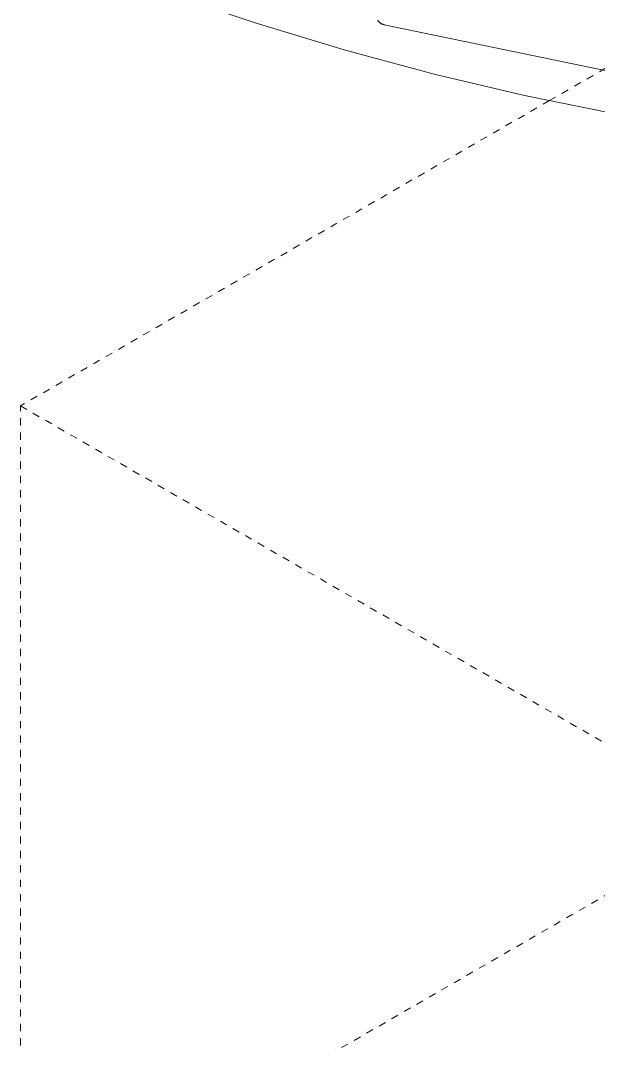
# Model space of a CAD drawing. Header units: inches. Extents: x -4 to 200, y 0 to 129.
# Drawn here: x 154.72 to 162.73, y 81.89 to 96.1 of the extents above; entities that cross this region are included whole.
import ezdxf

# ---------------------------------------------------------------- set-up
doc = ezdxf.new("R2010")
doc.units = ezdxf.units.IN
doc.linetypes.add('HIDDEN', pattern=[1.905, 1.27, -0.635])
doc.layers.add('ZANO_R', color=7, linetype='Continuous', lineweight=0)
doc.layers.add('ZANO_R_przerywana', color=250, linetype='HIDDEN', lineweight=0)

msp = doc.modelspace()

# ---------------------------------------------------------------- linework, layer by layer
at = {"layer": 'ZANO_R'}
for p, q in [((157.97084, 96.0637), (157.35993, 96.26742)), ((159.20521, 95.68732), (157.97084, 96.0637)), ((159.67093, 96.09405), (159.66823, 96.09801)), ((159.67376, 96.09018), (159.67093, 96.09405)), ((159.67673, 96.0864), (159.67376, 96.09018)), ((159.67982, 96.08273), (159.67673, 96.0864)), ((159.68303, 96.07917), (159.67982, 96.08273)), ((159.68637, 96.07572), (159.68303, 96.07917)), ((159.68982, 96.07239), (159.68637, 96.07572)), ((159.69338, 96.06917), (159.68982, 96.07239)), ((159.69705, 96.06608), (159.69338, 96.06917)), ((159.70082, 96.06312), (159.69705, 96.06608)), ((159.70469, 96.06029), (159.70082, 96.06312)), ((159.70866, 96.05759), (159.70469, 96.06029)), ((159.71271, 96.05503), (159.70866, 96.05759)), ((159.71685, 96.0526), (159.71271, 96.05503)), ((159.72107, 96.05032), (159.71685, 96.0526)), ((159.72537, 96.04819), (159.72107, 96.05032)), ((159.72974, 96.0462), (159.72537, 96.04819)), ((159.73417, 96.04437), (159.72974, 96.0462)), ((159.73866, 96.04268), (159.73417, 96.04437)), ((159.74321, 96.04116), (159.73866, 96.04268)), ((159.7478, 96.03978), (159.74321, 96.04116)), ((159.75245, 96.03857), (159.7478, 96.03978)), ((159.75713, 96.03751), (159.75245, 96.03857)), ((163.86134, 95.18464), (159.75713, 96.03751)), ((160.45157, 95.35209), (159.20521, 95.68732)), ((161.70442, 95.05745), (160.45157, 95.35209)), ((162.95858, 94.80256), (161.70442, 95.05745))]:
    msp.add_line(p, q, dxfattribs=at)
at = {"layer": 'ZANO_R_przerywana', "ltscale": 0.05}
for p, q in [((162.04794, 94.98374), (169.62887, 99.3606)), ((162.04794, 94.98374), (154.71597, 90.75063)), ((154.71597, 79.27933), (154.71597, 90.75063)), ((154.71597, 90.75063), (169.61763, 82.14715)), ((170.85943, 88.59976), (154.71597, 79.27933))]:
    msp.add_line(p, q, dxfattribs=at)

doc.saveas('drawing.dxf')
